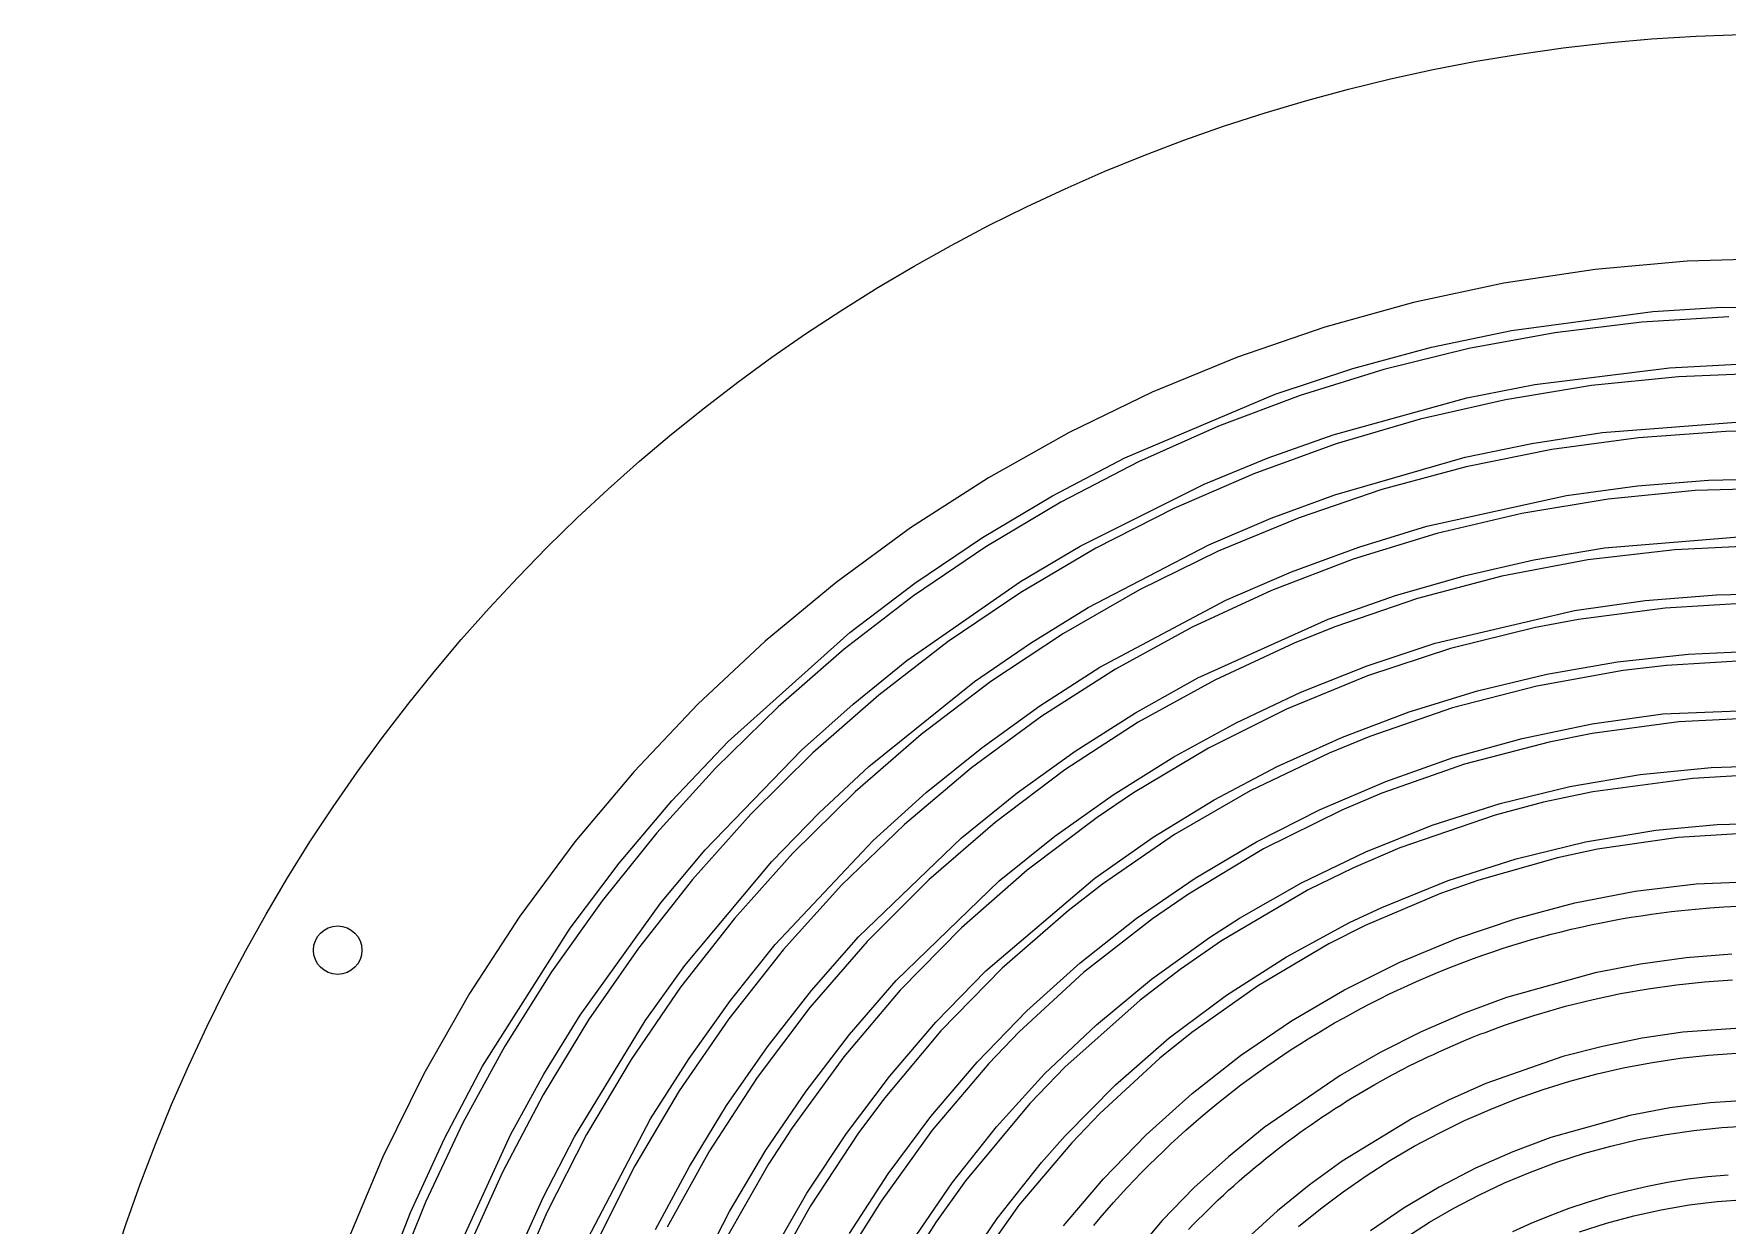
# Model space of a CAD drawing. Header units: millimetres. Extents: x -110 to 110, y -110 to 110.
# Drawn here: x -110 to -3.7, y 35.2 to 110 of the extents above; entities that cross this region are included whole.
import ezdxf

# ---------------------------------------------------------------- set-up
doc = ezdxf.new("R2010")
doc.units = ezdxf.units.MM

msp = doc.modelspace()

# ---------------------------------------------------------------- linework, layer by layer
at = {"color": 7, "linetype": 'Continuous', "lineweight": 15, "flags": 128}
for points in [[(-0.44, 95.9), (-6.23, 95.73), (-12, 95.22), (-17.73, 94.35), (-23.4, 93.15), (-28.98, 91.6), (-34.46, 89.72), (-39.81, 87.51), (-45.03, 84.99), (-50.09, 82.15), (-54.97, 79.01), (-59.64, 75.58), (-64.1, 71.89), (-68.33, 67.93), (-72.32, 63.72), (-76.04, 59.29), (-79.49, 54.63), (-82.66, 49.78), (-85.53, 44.74), (-88.09, 39.53), (-90.34, 34.19)], [(-88.23, 31.26), (-86.36, 36.03), (-84.23, 40.69), (-81.85, 45.22), (-76.35, 53.88), (-73.26, 57.96), (-69.95, 61.87), (-66.43, 65.59), (-58.79, 72.43), (-54.71, 75.53), (-50.46, 78.39), (-46.06, 81.02), (-41.53, 83.4), (-32.09, 87.4), (-27.22, 89), (-22.28, 90.33), (-17.26, 91.39), (-8.38, 92.57), (-4.05, 92.84), (4.64, 92.75)], [(-3.61, 92.25), (-9.08, 91.91), (-14.53, 91.24), (-19.94, 90.25), (-25.28, 88.94), (-30.52, 87.31), (-35.65, 85.38), (-40.66, 83.15), (-45.54, 80.62), (-50.25, 77.81), (-54.79, 74.73), (-59.14, 71.38), (-63.29, 67.77), (-67.21, 63.93), (-70.9, 59.87), (-74.34, 55.6), (-77.52, 51.13), (-80.44, 46.48), (-83.07, 41.66), (-85.42, 36.69), (-87.47, 31.59)], [(-83.71, 33.01), (-80.08, 40.91), (-77.99, 44.72), (-75.72, 48.42), (-70.64, 55.47), (-67.86, 58.8), (-61.81, 65.05), (-58.57, 67.94), (-55.2, 70.68), (-48.07, 75.64), (-44.33, 77.86), (-36.55, 81.74), (-32.54, 83.39), (-28.45, 84.84), (-20.06, 87.15), (-15.8, 87.99), (-7.35, 89.04), (-3.1, 89.27)], [(-1.29, 88.7), (-6.77, 88.48), (-12.23, 87.93), (-17.64, 87.04), (-22.99, 85.82), (-28.26, 84.27), (-33.42, 82.4), (-38.45, 80.22), (-43.34, 77.73), (-48.06, 74.94), (-52.61, 71.86), (-56.96, 68.51), (-61.1, 64.89), (-65.01, 61.03), (-68.66, 56.94), (-72.06, 52.63), (-75.19, 48.13), (-78.04, 43.43), (-80.59, 38.57), (-82.84, 33.57)], [(1.68, 85.07), (-3.8, 85.04), (-9.28, 84.66), (-14.72, 83.92), (-20.1, 82.83), (-25.39, 81.4), (-30.59, 79.64), (-35.67, 77.53), (-40.61, 75.11), (-45.37, 72.38), (-49.94, 69.35), (-54.31, 66.03), (-58.46, 62.44), (-62.37, 58.58), (-66.02, 54.49), (-69.41, 50.17), (-72.51, 45.64), (-75.31, 40.93), (-77.81, 36.04), (-79.99, 31.01)], [(-79.77, 33.13), (-78.01, 37.01), (-76.07, 40.79), (-71.63, 48.07), (-69.15, 51.53), (-63.68, 58.06), (-60.71, 61.12), (-57.6, 64.02), (-50.96, 69.36), (-47.45, 71.77), (-43.82, 74), (-36.26, 77.93), (-32.34, 79.6), (-28.35, 81.08), (-20.16, 83.43), (-15.99, 84.3), (-11.56, 84.99), (-2.61, 85.68)], [(-75.46, 33.97), (-71.29, 41.91), (-68.88, 45.7), (-66.28, 49.35), (-63.48, 52.85), (-57.33, 59.38), (-54, 62.39), (-50.51, 65.2), (-46.87, 67.83), (-43.1, 70.25), (-35.18, 74.46), (-31.06, 76.24), (-26.85, 77.79), (-22.57, 79.1), (-13.8, 81.03), (-9.36, 81.63), (-4.89, 81.99), (-0.41, 82.1)], [(-0.25, 81.5), (-5.73, 81.34), (-11.19, 80.81), (-16.61, 79.91), (-21.95, 78.65), (-27.19, 77.04), (-32.32, 75.07), (-37.3, 72.77), (-42.11, 70.14), (-46.74, 67.19), (-51.16, 63.94), (-55.36, 60.39), (-59.3, 56.58), (-62.98, 52.51), (-66.38, 48.2), (-69.49, 43.68), (-72.29, 38.96), (-74.76, 34.06)], [(-70.99, 34.98), (-68.86, 38.93), (-66.52, 42.75), (-63.96, 46.43), (-61.2, 49.97), (-58.24, 53.34), (-51.77, 59.55), (-48.28, 62.37), (-44.64, 64.99), (-40.86, 67.39), (-36.94, 69.58), (-28.76, 73.27), (-24.53, 74.76), (-20.22, 76), (-15.85, 77), (-11.43, 77.75), (-2.48, 78.48)], [(-1.53, 77.9), (-7.01, 77.63), (-12.46, 76.99), (-17.86, 75.96), (-23.16, 74.56), (-28.35, 72.78), (-30.9, 71.76), (-35.88, 69.45), (-40.68, 66.8), (-45.29, 63.82), (-49.67, 60.52), (-53.82, 56.92), (-57.7, 53.04), (-61.3, 48.9), (-64.6, 44.51), (-67.59, 39.91), (-70.25, 35.11)], [(-68.39, 32.1), (-66.33, 36.09), (-64.05, 39.94), (-61.53, 43.65), (-58.8, 47.21), (-55.87, 50.6), (-49.41, 56.84), (-45.92, 59.65), (-42.26, 62.25), (-38.46, 64.63), (-34.53, 66.77), (-30.47, 68.68), (-26.31, 70.35), (-22.05, 71.76), (-13.31, 73.81), (-8.87, 74.44), (-4.4, 74.8), (0.08, 74.9)], [(-2.13, 74.29), (-7.61, 73.97), (-13.05, 73.25), (-15.75, 72.74), (-21.08, 71.42), (-26.29, 69.71), (-31.37, 67.63), (-36.28, 65.17), (-40.99, 62.37), (-43.27, 60.83), (-47.65, 57.52), (-51.77, 53.9), (-55.62, 49.99), (-59.17, 45.8), (-62.4, 41.36), (-63.89, 39.06), (-66.62, 34.3)], [(-63.71, 33.38), (-61.48, 37.26), (-59, 41), (-56.3, 44.58), (-53.38, 47.99), (-50.26, 51.2), (-43.42, 57.02), (-39.75, 59.6), (-35.92, 61.94), (-31.96, 64.03), (-27.87, 65.87), (-23.68, 67.46), (-19.39, 68.78), (-15.03, 69.82), (-10.61, 70.59), (-6.16, 71.08), (-1.68, 71.29)], [(-2.05, 70.69), (-7.53, 70.36), (-10.25, 70.04), (-15.66, 69.07), (-20.97, 67.7), (-26.16, 65.91), (-28.7, 64.87), (-33.65, 62.5), (-38.4, 59.75), (-42.92, 56.65), (-45.09, 54.96), (-49.22, 51.36), (-53.07, 47.44), (-56.6, 43.24), (-58.24, 41.04), (-61.26, 36.46), (-63.93, 31.66)], [(-58.81, 34.71), (-56.38, 38.47), (-53.7, 42.07), (-50.79, 45.48), (-47.67, 48.7), (-44.33, 51.7), (-40.81, 54.48), (-37.12, 57.01), (-33.26, 59.3), (-29.26, 61.33), (-25.14, 63.09), (-20.91, 64.58), (-16.59, 65.78), (-12.2, 66.7), (-7.76, 67.32), (1.22, 67.68)], [(-1.28, 67.1), (-6.76, 66.82), (-12.2, 66.09), (-14.9, 65.56), (-20.21, 64.17), (-25.39, 62.35), (-27.91, 61.29), (-32.83, 58.85), (-37.54, 56.02), (-39.8, 54.47), (-44.12, 51.09), (-48.16, 47.37), (-50.06, 45.39), (-53.62, 41.21), (-56.82, 36.75), (-58.28, 34.43)], [(-54.9, 34.2), (-52.36, 37.9), (-49.58, 41.41), (-46.56, 44.73), (-43.31, 47.82), (-39.86, 50.68), (-36.22, 53.3), (-34.33, 54.51), (-30.44, 56.73), (-26.4, 58.68), (-22.23, 60.34), (-17.96, 61.7), (-13.6, 62.76), (-9.18, 63.52), (-4.72, 63.97), (-0.24, 64.1)], [(-2.73, 63.46), (-5.88, 63.28), (-12.15, 62.44), (-15.24, 61.79), (-18.29, 60.98), (-24.27, 58.92), (-27.17, 57.67), (-30.01, 56.28), (-35.46, 53.08), (-38.06, 51.28), (-40.57, 49.36), (-45.29, 45.15), (-47.48, 42.88), (-51.53, 38.02), (-53.36, 35.45), (-55.07, 32.79)], [(-52.06, 31.95), (-49.54, 35.66), (-46.76, 39.18), (-45.27, 40.85), (-42.12, 44.04), (-38.74, 46.99), (-35.15, 49.68), (-31.37, 52.09), (-27.43, 54.23), (-25.4, 55.18), (-21.24, 56.87), (-16.97, 58.24), (-12.61, 59.29), (-8.19, 60.02), (-4.34, 60.38), (-0.47, 60.5)], [(-1.69, 59.89), (-6.8, 59.58), (-11.87, 58.83), (-14.38, 58.29), (-19.31, 56.9), (-21.72, 56.05), (-26.44, 54.04), (-28.72, 52.89), (-33.14, 50.29), (-37.33, 47.33), (-39.32, 45.73), (-43.09, 42.26), (-44.86, 40.41), (-48.17, 36.49), (-51.12, 32.31)], [(-45.37, 35.19), (-42.87, 38.14), (-40.18, 40.91), (-37.3, 43.5), (-34.26, 45.89), (-31.06, 48.06), (-27.73, 50.02), (-24.26, 51.74), (-20.69, 53.23), (-17.03, 54.47), (-13.29, 55.46), (-9.49, 56.2), (-5.66, 56.67), (0, 56.9)], [(-43.48, 35.22), (-43.07, 35.71), (-42.65, 36.19), (-42.23, 36.67), (-41.8, 37.15), (-41.36, 37.62), (-40.92, 38.08), (-40.48, 38.54), (-40.03, 39), (-39.57, 39.45), (-39.11, 39.89), (-38.64, 40.34), (-38.17, 40.77), (-37.7, 41.2), (-37.22, 41.62), (-36.73, 42.04), (-36.24, 42.45), (-35.75, 42.86), (-35.25, 43.26), (-34.74, 43.65), (-34.24, 44.04), (-33.72, 44.43), (-33.2, 44.8), (-32.68, 45.18), (-32.15, 45.54), (-31.62, 45.9), (-31.09, 46.26), (-30.55, 46.6), (-30.01, 46.94), (-29.46, 47.28), (-28.91, 47.61), (-28.36, 47.93), (-27.8, 48.24), (-27.24, 48.55), (-26.68, 48.86), (-26.11, 49.15), (-25.53, 49.44), (-24.96, 49.73), (-24.38, 50), (-23.8, 50.27), (-23.22, 50.54), (-22.63, 50.79), (-22.04, 51.04), (-21.45, 51.28), (-20.86, 51.52), (-20.26, 51.75), (-19.65, 51.97), (-19.05, 52.19), (-18.44, 52.4), (-17.84, 52.6), (-17.23, 52.79), (-16.61, 52.98), (-16, 53.16), (-15.38, 53.33), (-14.76, 53.5), (-14.14, 53.65), (-13.52, 53.81), (-12.9, 53.95), (-12.27, 54.09), (-11.64, 54.22), (-11.01, 54.34), (-10.38, 54.46), (-9.75, 54.56), (-9.12, 54.66), (-8.48, 54.76), (-7.85, 54.84), (-7.22, 54.92), (-6.58, 54.99), (-5.7, 55.08), (-4.82, 55.15), (-3.94, 55.21), (-3.05, 55.26)], [(-3.42, 52.24), (-6.3, 52.01), (-9.16, 51.62), (-12, 51.08), (-17.57, 49.52), (-20.28, 48.52), (-22.93, 47.37), (-25.51, 46.08), (-28.02, 44.64), (-32.79, 41.37), (-35.03, 39.54), (-37.17, 37.6), (-39.19, 35.54), (-42.9, 31.1)], [(-37.54, 34.96), (-37.24, 35.28), (-36.93, 35.59), (-36.61, 35.9), (-36.3, 36.21), (-35.98, 36.52), (-35.66, 36.83), (-35.34, 37.13), (-35.01, 37.43), (-34.68, 37.72), (-34.35, 38.02), (-34.02, 38.31), (-33.68, 38.59), (-33.34, 38.88), (-33, 39.16), (-32.66, 39.44), (-32.31, 39.72), (-31.96, 39.99), (-31.61, 40.26), (-31.26, 40.53), (-30.9, 40.79), (-30.55, 41.05), (-30.19, 41.31), (-29.82, 41.56), (-29.46, 41.81), (-29.09, 42.06), (-28.73, 42.3), (-28.36, 42.55), (-27.98, 42.78), (-27.61, 43.02), (-27.23, 43.25), (-26.85, 43.48), (-26.34, 43.78), (-26.09, 43.93), (-25.83, 44.07), (-25.32, 44.36), (-24.93, 44.57), (-24.74, 44.67), (-24.54, 44.78), (-24.17, 44.98), (-24.15, 44.99), (-23.76, 45.19), (-23.59, 45.28), (-23.36, 45.39), (-23, 45.57), (-22.96, 45.58), (-22.56, 45.78), (-22.41, 45.85), (-22.16, 45.96), (-21.82, 46.12), (-21.3, 46.36), (-20.77, 46.59), (-20.24, 46.81), (-19.71, 47.03), (-19.71, 47.03), (-19.18, 47.24), (-18.9, 47.34), (-18.64, 47.44), (-17.7, 47.79), (-16.75, 48.11), (-16.75, 48.11), (-15.79, 48.42), (-15.56, 48.49), (-13.86, 48.98), (-12.14, 49.41), (-10.41, 49.77), (-8.67, 50.08), (-6.91, 50.33), (-5.15, 50.51), (-3.39, 50.63)], [(-1.4, 47.7), (-6.51, 47.35), (-9.05, 46.98), (-11.55, 46.46), (-14.03, 45.82), (-18.87, 44.13), (-21.22, 43.09), (-23.5, 41.94), (-27.88, 39.26), (-29.95, 37.76), (-31.94, 36.14), (-33.83, 34.42)], [(-30.62, 35.16), (-29.25, 36.27), (-27.83, 37.33), (-26.38, 38.34), (-24.89, 39.29), (-23.36, 40.19), (-21.8, 41.02), (-20.21, 41.8), (-18.59, 42.51), (-16.95, 43.17), (-15.28, 43.75), (-13.59, 44.28), (-11.88, 44.74), (-10.15, 45.13), (-8.41, 45.46), (-6.67, 45.72), (-4.9, 45.92), (-3.14, 46.04)], [(-2.23, 43.08), (-4.78, 42.91), (-7.32, 42.6), (-9.84, 42.13), (-14.78, 40.75), (-17.18, 39.85), (-19.52, 38.81), (-21.79, 37.63), (-23.99, 36.32), (-26.11, 34.88)], [(-23.9, 34.47), (-22.4, 35.42), (-20.87, 36.31), (-19.31, 37.13), (-17.7, 37.89), (-16.07, 38.57), (-14.42, 39.19), (-12.73, 39.74), (-11.03, 40.21), (-9.3, 40.61), (-7.56, 40.94), (-5.81, 41.19), (-4.05, 41.37), (-2.28, 41.48)], [(-3.66, 38.39), (-4.93, 38.28), (-6.2, 38.12), (-7.47, 37.91), (-8.72, 37.67), (-9.97, 37.38), (-11.21, 37.06), (-12.44, 36.69), (-13.65, 36.28), (-14.85, 35.83), (-16.04, 35.34), (-17.2, 34.82)], [(-12.98, 34.82), (-11.3, 35.37), (-9.59, 35.83), (-7.86, 36.21), (-6.11, 36.51), (-4.36, 36.73), (-2.6, 36.86)]]:
    msp.add_lwpolyline(points, dxfattribs=at)
at = {"color": 7, "linetype": 'Continuous', "lineweight": 15}
for centre, radius in [((0, 0), 110), ((-90.93, 52.5), 1.52)]:
    msp.add_circle(centre, radius, dxfattribs=at)

doc.saveas('drawing.dxf')
